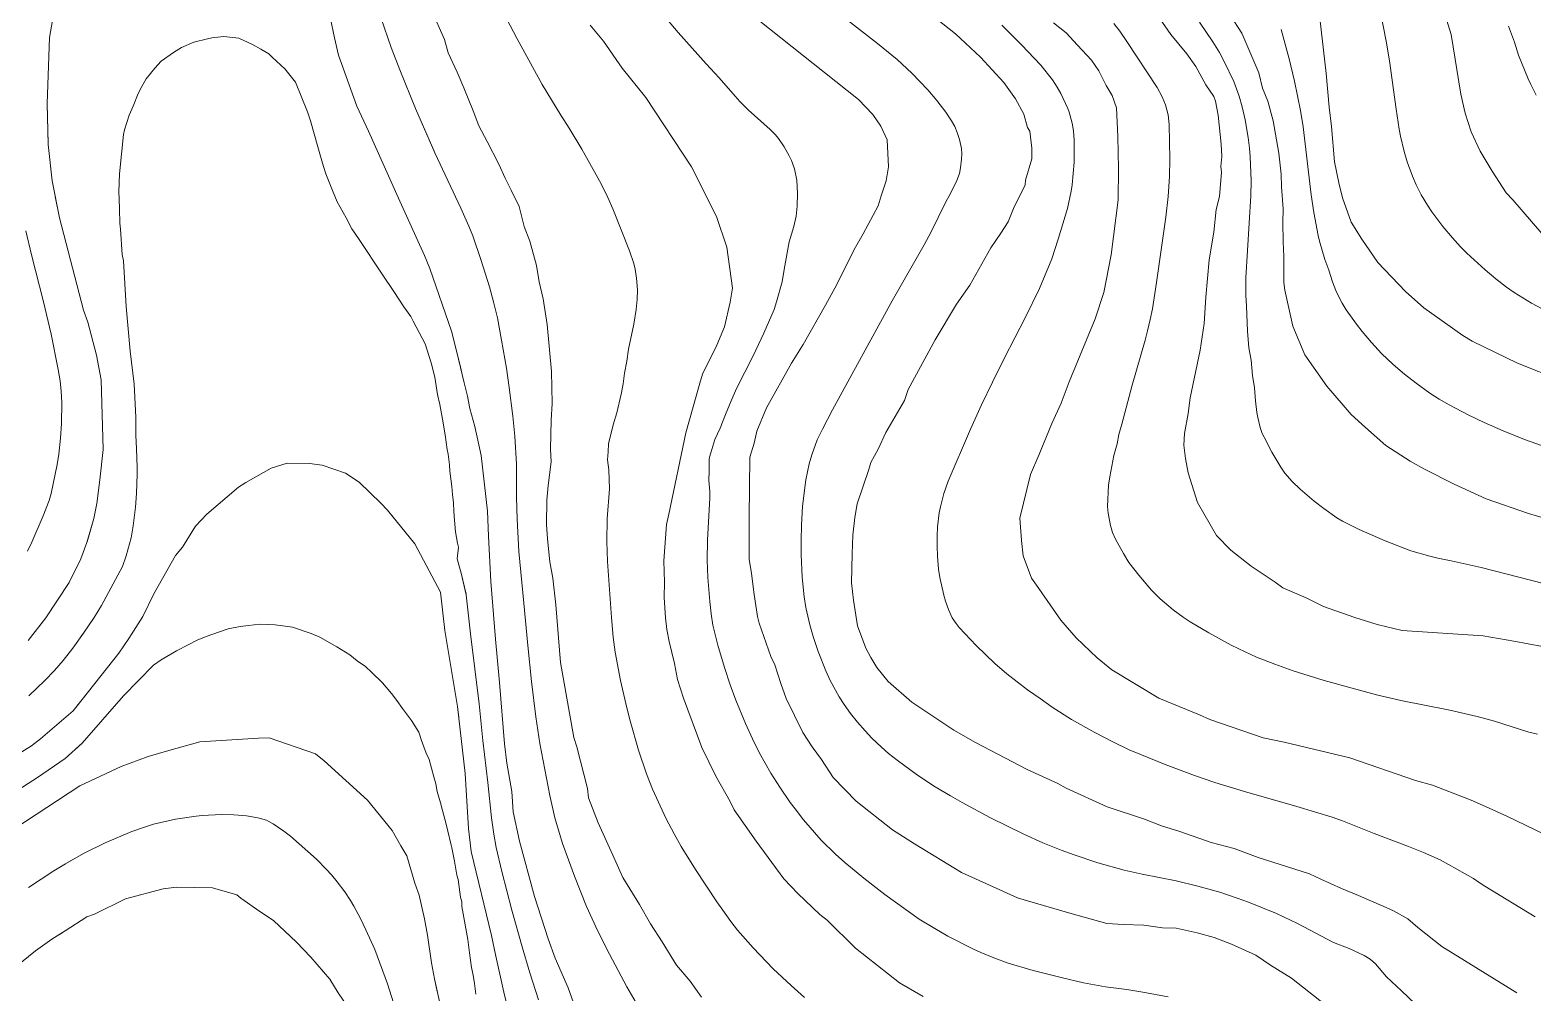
# Model space of a CAD drawing. Header units: metres. Extents: x 548946 to 557077, y 1838800 to 1845419.
# Drawn here: x 552328.3 to 552722.2, y 1842245.5 to 1842497.8 of the extents above; entities that cross this region are included whole.
import ezdxf

# ---------------------------------------------------------------- set-up
doc = ezdxf.new("R2010")
doc.units = ezdxf.units.M
doc.header["$LTSCALE"] = 28
doc.layers.add('1', color=7, linetype='Continuous', lineweight=13)
doc.layers.add('2', color=7, linetype='Continuous', lineweight=13)

msp = doc.modelspace()

# ---------------------------------------------------------------- linework, layer by layer
at = {"layer": '1'}
for points in [[(552434.24, 1842466.03), (552429.33, 1842477.2), (552425.21, 1842487.3), (552422.97, 1842493.19), (552420.3, 1842501.08), (552419.23, 1842504.63)], [(552450.41, 1842506.21), (552455.95, 1842495.49), (552462.51, 1842483.49), (552467.41, 1842475.5)], [(552558.01, 1842506.99), (552570.87, 1842496.77), (552577.41, 1842490.66), (552583.51, 1842483.99), (552586.53, 1842479.76), (552588.78, 1842475.7), (552589.68, 1842472.25), (552590.3, 1842471.3), (552590.81, 1842466.78), (552590.88, 1842464), (552589.22, 1842458.47), (552589.12, 1842457.19), (552586.01, 1842450.99), (552584.63, 1842447.53), (552582.69, 1842444.51), (552580.08, 1842440.66), (552574.59, 1842430.88), (552571.1, 1842425.91), (552565.55, 1842416.63), (552558.4, 1842403.62), (552557.47, 1842400.72), (552552.59, 1842392.28), (552550.54, 1842387.98), (552548.65, 1842384.46), (552548.1, 1842382.62), (552545.07, 1842373.63), (552544.46, 1842370.01), (552543.98, 1842365.38), (552543.77, 1842360.53), (552543.63, 1842352.89), (552544.15, 1842348.37), (552545.17, 1842341.63), (552547.36, 1842335.78), (552548.65, 1842333.39), (552550.22, 1842330.78), (552553.19, 1842327.05), (552559.4, 1842321.66), (552570.41, 1842314.28), (552576.1, 1842311.12), (552589.62, 1842304.03), (552597.66, 1842300.38), (552599.84, 1842299.1), (552610.56, 1842294.23), (552620.33, 1842291.03), (552624.85, 1842289.26), (552629.59, 1842287.77), (552637.8, 1842284.9), (552643.83, 1842283.3), (552650.19, 1842280.98), (552663.64, 1842276.68), (552666.6, 1842275.24), (552671.96, 1842272.8), (552676.48, 1842271.03), (552681.84, 1842268.6), (552682.9, 1842268.21), (552685.58, 1842266.99), (552689.38, 1842264.89), (552692.03, 1842262.58), (552698.31, 1842257.61), (552717.97, 1842245.47)], [(552665.99, 1842503.9), (552668, 1842486.34), (552668.76, 1842477.53), (552669.33, 1842472.52), (552670.14, 1842463.21), (552671.27, 1842457.75), (552672.24, 1842453.79), (552674.49, 1842447.45), (552677.29, 1842442.94), (552681.55, 1842436.82), (552688.76, 1842429.26), (552693.57, 1842424.98), (552703.8, 1842417.77), (552706.26, 1842416.27), (552718.1, 1842410.51), (552729.54, 1842405.98)], [(552697.9, 1842505.72), (552700.72, 1842496.64), (552703.28, 1842480.93), (552704.36, 1842475.97), (552705.93, 1842471.07), (552708.29, 1842466), (552711.43, 1842460.77), (552715.13, 1842455.1), (552716.86, 1842453.26), (552724.48, 1842444.48)], [(552488.4, 1842240.75), (552484.74, 1842247.05), (552480.17, 1842255.64), (552477.1, 1842261.63), (552474.15, 1842268.1), (552470.97, 1842276.09), (552467.9, 1842284.63), (552465.84, 1842291.39), (552464.58, 1842297.18), (552461.9, 1842310.87), (552460.88, 1842317.85), (552459.73, 1842327.05), (552458.76, 1842336.51), (552457.77, 1842347.64), (552456.44, 1842361.13), (552456.01, 1842369.6), (552455.84, 1842375.37), (552455.77, 1842384.02), (552455.41, 1842391.32), (552454.85, 1842396.62), (552453.89, 1842404.13), (552453.15, 1842409.14), (552451.9, 1842416.48), (552450.79, 1842422.36), (552449.86, 1842426.22), (552448.7, 1842430.45), (552446.49, 1842437.6), (552444.33, 1842443.88), (552443.32, 1842446.37), (552441.24, 1842451.1), (552434.42, 1842465.62), (552429.33, 1842477.2), (552425.21, 1842487.3), (552422.97, 1842493.19), (552420.3, 1842501.08)], [(552433.55, 1842503.01), (552436.98, 1842495.27), (552437.88, 1842491.82), (552440.24, 1842486.75), (552441.98, 1842482.63), (552444.46, 1842476.56), (552445.92, 1842472.66), (552448.16, 1842468.6), (552451.14, 1842462.59), (552452.82, 1842458.97), (552454.45, 1842455.85), (552456.47, 1842451.51), (552457.83, 1842446.33), (552459.29, 1842442.43), (552461.04, 1842436.03), (552461.78, 1842431.79), (552462.8, 1842427.34), (552463.82, 1842420.59), (552464.98, 1842408.27), (552465.17, 1842399.91), (552464.91, 1842395.56), (552464.76, 1842387.92), (552464.89, 1842384.63), (552464.07, 1842378.44), (552463.75, 1842374.59), (552463.71, 1842368.24), (552463.89, 1842364.45), (552464.58, 1842358.43), (552465.32, 1842354.19), (552466.13, 1842347.17), (552467.35, 1842332.06), (552470.87, 1842312.39), (552471.66, 1842309.94), (552474.42, 1842299.08), (552474.71, 1842296.57), (552477.24, 1842290), (552481.01, 1842281.54)], [(552672.03, 1842238.91), (552658.89, 1842249.35), (552653.42, 1842252.79), (552649.56, 1842255.4), (552643.14, 1842258.22), (552638.62, 1842259.99), (552634.15, 1842261.26), (552628.69, 1842262.41), (552625.12, 1842262.51), (552620.21, 1842263.22), (552614.85, 1842263.37), (552610.51, 1842263.63), (552600.79, 1842266.33), (552589.74, 1842269.64), (552587.12, 1842270.36), (552572.38, 1842277.06), (552560.09, 1842284.54), (552554.33, 1842288.2), (552544.83, 1842295.76), (552538.79, 1842301.92), (552535.71, 1842306.65), (552533.3, 1842309.94), (552530.83, 1842313.72), (552526.51, 1842322.62), (552525.05, 1842326.52), (552523.47, 1842331.42), (552522.46, 1842333.6), (552519.42, 1842342.39), (552518.97, 1842344.12), (552518.06, 1842349.86), (552517.43, 1842355.38), (552516.75, 1842359.11), (552516.77, 1842370.04), (552516.99, 1842385.82), (552518.09, 1842389.5), (552518.75, 1842392.63), (552521.35, 1842398.77), (552527.89, 1842410.44), (552530.89, 1842415.36), (552536.82, 1842425.69), (552539.76, 1842431.11), (552544.3, 1842440.27), (552546.63, 1842444.35), (552550.62, 1842451.67), (552551.33, 1842454.29), (552552.66, 1842458.25), (552553.26, 1842461.88), (552552.96, 1842468.96), (552551.27, 1842472.58), (552549.15, 1842475.64), (552545.4, 1842479.53), (552519.12, 1842500.4)], [(552615.08, 1842277.64), (552608.1, 1842279.57), (552601.91, 1842281.62), (552598.54, 1842282.85), (552593.74, 1842284.76), (552588.71, 1842287.04), (552580.01, 1842291.35), (552572.56, 1842295.36), (552569.51, 1842297.08), (552565.52, 1842299.48), (552560.87, 1842302.49), (552555.52, 1842306.44), (552553.31, 1842308.21), (552551.42, 1842309.87), (552548.96, 1842312.25), (552547.2, 1842314.15), (552545.17, 1842316.41), (552543.31, 1842318.73), (552541.64, 1842321.06), (552540.37, 1842323.06), (552537.99, 1842327.34), (552536.83, 1842329.85), (552534.87, 1842334.93), (552533.56, 1842338.83), (552532.63, 1842341.91), (552531.6, 1842346.47), (552531.17, 1842349.22), (552530.66, 1842354.45), (552530.39, 1842360.34), (552530.37, 1842364.03), (552530.47, 1842368.04), (552530.75, 1842373.04), (552531.65, 1842379.9), (552532.54, 1842384.07), (552533.17, 1842386.49), (552534.62, 1842390.38), (552535.96, 1842393.23), (552538.6, 1842398.26), (552554.28, 1842426.84), (552562.63, 1842441.51), (552564.43, 1842444.91), (552568.31, 1842452.75), (552569.55, 1842454.97), (552571.2, 1842458.34), (552571.86, 1842460.18), (552572.17, 1842461.63), (552572.45, 1842463.95), (552572.5, 1842465.35), (552572.41, 1842466.76), (552571.93, 1842469.11), (552571.32, 1842470.95), (552570.64, 1842472.45), (552569.75, 1842474.01), (552568.28, 1842476.24), (552565.99, 1842479.26), (552563.58, 1842482.12), (552559.43, 1842486.45), (552555.54, 1842490.02), (552554.16, 1842491.19), (552550.41, 1842494.24), (552541.01, 1842501.59)], [(552723.33, 1842313.24), (552721.03, 1842313.84), (552712.04, 1842316.65), (552707.57, 1842317.91), (552700.39, 1842319.52), (552687.53, 1842322.12), (552681.16, 1842323.6), (552667.41, 1842327.33), (552659.32, 1842329.85), (552654.51, 1842331.62), (552649.72, 1842333.49), (552646.73, 1842334.82), (552643.05, 1842336.58), (552637.22, 1842339.79), (552632.35, 1842342.73), (552630.53, 1842343.94), (552627.85, 1842345.89), (552624.49, 1842348.71), (552622.16, 1842351), (552618.84, 1842354.93), (552616.27, 1842358.29), (552614.85, 1842360.61), (552612.8, 1842364.34), (552612, 1842366.1), (552611.47, 1842367.96), (552610.81, 1842371.18), (552610.63, 1842372.89), (552610.97, 1842378.53), (552611.27, 1842380.74), (552612.34, 1842386.31), (552613.16, 1842389.37), (552613.65, 1842391.76), (552614.46, 1842394.52), (552617.09, 1842404.7), (552620.52, 1842416.47), (552621.18, 1842418.97), (552621.88, 1842421.91), (552622.44, 1842424.72), (552623.52, 1842431.61), (552625.95, 1842448.72), (552626.56, 1842454.13), (552626.94, 1842459.43), (552627.02, 1842463.9), (552626.83, 1842473.01), (552626.53, 1842475.54), (552625.89, 1842478.15), (552625, 1842480.28), (552623.71, 1842482.7), (552615.77, 1842494.78), (552613.88, 1842497.48), (552612.33, 1842499.47)], [(552624.27, 1842500.85), (552627.29, 1842496.62), (552631.43, 1842491.51), (552633.84, 1842488.22), (552636.42, 1842483.44), (552638.55, 1842480.38), (552638.94, 1842479.15), (552639.63, 1842475.42), (552640.49, 1842467.9), (552640.61, 1842464.61), (552640.39, 1842462.04), (552640.57, 1842460.54), (552640.03, 1842454.12), (552639.15, 1842450.72), (552638.56, 1842444.81), (552637.35, 1842437.56), (552636.44, 1842427.8), (552635.96, 1842420.88), (552634.98, 1842413.91), (552632.34, 1842401.41), (552631.8, 1842397.28), (552630.87, 1842392.09), (552630.71, 1842389.03), (552631.11, 1842385.52), (552631.79, 1842381.78), (552634.22, 1842373.93), (552639.26, 1842365.36), (552643.01, 1842361.47), (552648.32, 1842357.25), (552654.64, 1842353.14), (552656.59, 1842351.59), (552662.73, 1842348.99), (552667.31, 1842346.72), (552675.52, 1842343.84), (552681.32, 1842341.97), (552687.85, 1842340.43), (552709.1, 1842339.05), (552717.13, 1842337.68), (552724.66, 1842336.26)], [(552728.31, 1842351.85), (552708.58, 1842356.97), (552700.76, 1842358.69), (552697.21, 1842359.35), (552695.14, 1842359.87), (552690.12, 1842361.27), (552683.44, 1842363.9), (552676.58, 1842366.89), (552672.27, 1842369.1), (552670.78, 1842369.97), (552667.35, 1842372.41), (552664.84, 1842374.34), (552661.13, 1842377.43), (552659.08, 1842379.44), (552657.15, 1842381.7), (552656.11, 1842383.25), (552653.76, 1842387.13), (552651.7, 1842391.08), (552651.21, 1842392.06), (552650.65, 1842393.65), (552650.02, 1842396.24), (552649.78, 1842397.56), (552649.45, 1842400.58), (552649.23, 1842403.98), (552648.7, 1842407.28), (552648.29, 1842411.31), (552647.74, 1842414.5), (552647.37, 1842418.87), (552647.12, 1842425.41), (552646.93, 1842428.27), (552646.94, 1842432.88), (552648.22, 1842454.33), (552648.29, 1842458.28), (552648.03, 1842464.6), (552647.87, 1842466.8), (552647.55, 1842469.58), (552646.76, 1842474.26), (552645.97, 1842477.64), (552645.2, 1842480.47), (552643.78, 1842484.3), (552641.28, 1842489.51), (552639.98, 1842491.85), (552638.26, 1842494.69), (552634.82, 1842499.85)], [(552732.81, 1842367.63), (552720.98, 1842371.1), (552709.87, 1842374.91), (552701.55, 1842378.79), (552693.73, 1842382.72), (552689.94, 1842384.83), (552683.62, 1842388.93), (552678.25, 1842393.65), (552674.56, 1842397.04), (552668.13, 1842404.44), (552662.36, 1842412.67), (552659.21, 1842420.19), (552657.12, 1842429.6), (552656.89, 1842431.61), (552656.86, 1842438.47), (552656.68, 1842442.26), (552656.61, 1842447.33), (552656.71, 1842450.9), (552656.3, 1842456.7), (552656.18, 1842459.99), (552655.55, 1842465.5), (552654.07, 1842473.97), (552652.72, 1842479.15), (552651.31, 1842482.55), (552650.35, 1842486.51), (552645.86, 1842496.92), (552642.77, 1842501.65)], [(552727.57, 1842423.12), (552721.79, 1842426.19), (552717.21, 1842428.98), (552715.26, 1842430.37), (552712.41, 1842432.62), (552709.64, 1842434.93), (552704.87, 1842439.34), (552703.18, 1842441), (552701.1, 1842443.28), (552698.53, 1842446.29), (552695.68, 1842450.14), (552694.49, 1842451.9), (552692.89, 1842454.63), (552691.55, 1842457.21), (552690.55, 1842459.52), (552689.2, 1842463.27), (552688.42, 1842465.98), (552687.48, 1842469.98), (552687.14, 1842471.8), (552686.3, 1842477.07), (552684.55, 1842489.67), (552683.7, 1842494.87), (552682.27, 1842502.04)], [(552356.65, 1842481.11), (552357.63, 1842483.01), (552358.81, 1842484.95), (552361.07, 1842487.8), (552362.67, 1842489.58), (552365.9, 1842491.84), (552368.04, 1842493.19), (552371.28, 1842494.55), (552374.87, 1842495.46), (552375.94, 1842495.69), (552379.09, 1842496.05), (552383.03, 1842495.6), (552386.61, 1842494.01), (552388.85, 1842492.77), (552390.89, 1842491.51), (552391.79, 1842490.62), (552395.23, 1842487.52), (552395.83, 1842486.69), (552397.92, 1842484.13), (552401.01, 1842476.3), (552401.87, 1842474.01), (552403.75, 1842467.14), (552404.77, 1842463.46), (552405.24, 1842462.02), (552405.86, 1842460.09), (552407.56, 1842455.7), (552408.79, 1842452.75), (552411.17, 1842448.53), (552412.69, 1842445.71), (552414.39, 1842443.11), (552420.77, 1842433.56), (552423.65, 1842429.3), (552426.31, 1842425.21), (552428.1, 1842422.72), (552428.73, 1842421.5), (552431.91, 1842415.58), (552433.48, 1842410.57), (552434.41, 1842406.78), (552435.13, 1842402.27), (552435.73, 1842399.65), (552436.46, 1842395.84), (552437.13, 1842391.73), (552437.67, 1842387.9), (552437.91, 1842386.63), (552438.23, 1842383.87), (552438.32, 1842382.18), (552438.88, 1842378.16), (552439.02, 1842376.08), (552439.27, 1842373.91), (552439.43, 1842371.63), (552439.59, 1842369.36), (552439.84, 1842366.29), (552440.38, 1842363.36), (552440.6, 1842362.29), (552440.22, 1842359.23), (552441.32, 1842355.48), (552442.65, 1842349.81), (552443.75, 1842339.57), (552446.03, 1842321.18), (552447.02, 1842311.57), (552448.32, 1842300.61), (552449.29, 1842291.31), (552449.9, 1842287.11), (552450.51, 1842283.6), (552451.96, 1842277.3)], [(552356.65, 1842481.11), (552357.63, 1842483.01), (552358.81, 1842484.95), (552361.07, 1842487.8), (552362.67, 1842489.58), (552365.9, 1842491.84), (552368.04, 1842493.19), (552371.28, 1842494.55), (552374.87, 1842495.46), (552375.94, 1842495.69), (552379.09, 1842496.05), (552383.03, 1842495.6), (552386.61, 1842494.01), (552388.85, 1842492.77), (552390.89, 1842491.51), (552391.79, 1842490.62), (552395.23, 1842487.52), (552395.83, 1842486.69), (552397.92, 1842484.13), (552401.01, 1842476.3), (552401.87, 1842474.01), (552403.75, 1842467.14), (552404.77, 1842463.46), (552405.24, 1842462.02), (552405.86, 1842460.09), (552407.56, 1842455.7), (552408.79, 1842452.75), (552411.17, 1842448.53), (552412.69, 1842445.71), (552414.39, 1842443.11), (552420.77, 1842433.56), (552423.65, 1842429.3), (552426.31, 1842425.21), (552428.1, 1842422.72), (552428.73, 1842421.5), (552431.91, 1842415.58), (552433.48, 1842410.57), (552434.41, 1842406.78), (552435.13, 1842402.27), (552435.73, 1842399.65), (552436.46, 1842395.84), (552437.13, 1842391.73), (552437.67, 1842387.9), (552437.91, 1842386.63), (552438.23, 1842383.87), (552438.32, 1842382.18), (552438.88, 1842378.16), (552439.02, 1842376.08), (552439.27, 1842373.91), (552439.43, 1842371.63), (552439.59, 1842369.36), (552439.84, 1842366.29), (552440.38, 1842363.36), (552440.6, 1842362.29), (552440.22, 1842359.23), (552441.32, 1842355.48), (552442.62, 1842349.96)], [(552494.56, 1842353.12), (552494.43, 1842358.69), (552495.13, 1842368.17), (552495.71, 1842370.94), (552500.2, 1842392.24), (552503.81, 1842405.22), (552504.59, 1842407.62), (552508.3, 1842415.16), (552510.29, 1842419.96), (552511.83, 1842426.49), (552512.43, 1842430.12), (552510.95, 1842440.87), (552508.24, 1842448.95), (552501.68, 1842461.92), (552489.69, 1842480.11), (552483.47, 1842487.79), (552478.6, 1842494.85), (552475.07, 1842499.02)], [(552570.01, 1842343.72), (552568.97, 1842345.95), (552568.21, 1842348.09), (552567.76, 1842349.67), (552566.73, 1842354.33), (552566.42, 1842356.53), (552566.14, 1842359.95), (552566.03, 1842362.56), (552566.03, 1842365.15), (552566.1, 1842367.63), (552566.59, 1842371.26), (552566.88, 1842372.82), (552567.79, 1842376.33), (552568.89, 1842379.59), (552574.75, 1842393.16), (552577.67, 1842399.57), (552580.5, 1842405.48), (552583.72, 1842411.92), (552589.13, 1842422.39), (552592.87, 1842430.07), (552596.11, 1842437.81), (552597.78, 1842442.97), (552600.22, 1842451.03), (552601.15, 1842455.53), (552601.41, 1842457.23), (552601.9, 1842463.14), (552601.96, 1842468.8), (552601.73, 1842471.35), (552601.42, 1842473.4), (552600.64, 1842476.21), (552600.3, 1842477.17), (552598.45, 1842481.15), (552597.51, 1842482.83), (552596.3, 1842484.69), (552593.19, 1842488.59), (552588.15, 1842493.91), (552583, 1842499.07)], [(552722.99, 1842480.74), (552721.57, 1842483.47), (552720.89, 1842484.95), (552718.39, 1842491.14), (552717.29, 1842494.6), (552715.74, 1842498.77)], [(552328.05, 1842323.29), (552332.21, 1842327.33), (552334.73, 1842329.98), (552336.98, 1842332.56), (552339.52, 1842335.81), (552342.38, 1842339.77), (552345.16, 1842343.87), (552347.09, 1842347.02), (552352.57, 1842357.2), (552353.55, 1842360.01), (552354.8, 1842364.74), (552355.34, 1842367.9), (552355.98, 1842372.76), (552356.27, 1842376.29), (552356.39, 1842381.39), (552356.38, 1842383.18), (552356.21, 1842388.15), (552356.03, 1842391.52), (552356.08, 1842396.32), (552355.59, 1842404.95), (552354.6, 1842413.61), (552353.55, 1842425.37), (552352.79, 1842437.26), (552352.5, 1842438.92), (552352.04, 1842445.55), (552351.86, 1842447.13), (552351.74, 1842450.81), (552351.73, 1842453.5), (552351.61, 1842455.38), (552351.77, 1842460.09), (552352.79, 1842470.39), (552353.05, 1842471.61), (552354.31, 1842475.45), (552355.33, 1842477.86), (552356.65, 1842481.11)], [(552341.78, 1842338.93), (552342.38, 1842339.77), (552345.16, 1842343.87), (552347.09, 1842347.02), (552352.57, 1842357.2), (552353.55, 1842360.01), (552354.8, 1842364.74), (552355.34, 1842367.9), (552355.98, 1842372.76), (552356.27, 1842376.29), (552356.39, 1842381.39), (552356.38, 1842383.18), (552356.21, 1842388.15), (552356.03, 1842391.52), (552356.08, 1842396.32), (552355.59, 1842404.95), (552354.6, 1842413.61), (552353.55, 1842425.37), (552352.79, 1842437.26), (552352.5, 1842438.92), (552352.04, 1842445.55), (552351.86, 1842447.13), (552351.74, 1842450.81), (552351.73, 1842453.5), (552351.61, 1842455.38), (552351.77, 1842460.09), (552352.79, 1842470.39), (552353.05, 1842471.61), (552354.31, 1842475.45), (552355.33, 1842477.86), (552356.65, 1842481.11)], [(552467.41, 1842475.5), (552469.65, 1842472.05), (552472.95, 1842466.58), (552477.15, 1842459.06), (552478.08, 1842457.26), (552479.73, 1842453.9), (552481.08, 1842450.89), (552485.43, 1842439.92), (552486.55, 1842436.61), (552486.88, 1842435.1), (552487.27, 1842432.71), (552487.52, 1842429.73), (552487.44, 1842427.12), (552487.18, 1842424.5), (552486.53, 1842420.69), (552485.17, 1842414.17), (552484.71, 1842411.02), (552484.09, 1842407.9), (552483.78, 1842405.04), (552483.26, 1842402.34), (552482.14, 1842397.49), (552481.16, 1842394.34), (552479.89, 1842389.34), (552479.84, 1842387.25), (552479.67, 1842385.13), (552479.98, 1842382.57), (552480.17, 1842377.55), (552479.55, 1842369.73), (552479.47, 1842363.72), (552479.66, 1842358.51), (552480.68, 1842343.85), (552481.14, 1842338.68), (552481.65, 1842334.77), (552483.09, 1842327.34), (552484.69, 1842320.2), (552485.6, 1842316.74), (552487.82, 1842309.09), (552489.87, 1842302.85), (552491.44, 1842298.89), (552495.07, 1842291.11), (552497.1, 1842287.15), (552498.92, 1842283.87), (552502.68, 1842277.79), (552508.29, 1842269.36), (552509.84, 1842267.16), (552511.98, 1842264.2), (552513.76, 1842261.92), (552517.81, 1842257.26), (552523.07, 1842251.82), (552527.77, 1842247.38), (552531.29, 1842244.29)], [(552327.2, 1842445.16), (552328.71, 1842438.83), (552331.91, 1842426.52), (552333.87, 1842418.11), (552335.72, 1842408.84), (552336.22, 1842405.86), (552336.52, 1842403.16), (552336.64, 1842400.17), (552336.59, 1842394.63), (552336.34, 1842390.82), (552335.85, 1842386.61), (552335.41, 1842383.93), (552333.88, 1842376.35), (552333.37, 1842374.53), (552331.76, 1842370.51), (552328.81, 1842363.58), (552327.64, 1842361.18)], [(552320.65, 1842305.27), (552328.72, 1842310.25), (552331.06, 1842312.05), (552339.62, 1842319.38), (552343.62, 1842324.41), (552351.61, 1842334.47), (552354.22, 1842338.33), (552357.88, 1842344.08), (552360.76, 1842350), (552366.47, 1842360.06), (552368.25, 1842362.29), (552371.69, 1842367.77), (552374.63, 1842370.9), (552382.97, 1842377.95), (552384.86, 1842379.18), (552391.54, 1842383), (552395.72, 1842384.24), (552401.57, 1842384.15), (552404.92, 1842383.77), (552411, 1842381.67), (552414.58, 1842379.28), (552420.29, 1842373.84), (552422.02, 1842372)], [(552340.68, 1842320.71), (552343.62, 1842324.41), (552351.61, 1842334.47), (552354.22, 1842338.33), (552357.88, 1842344.08), (552360.76, 1842350), (552366.47, 1842360.06), (552368.25, 1842362.29), (552371.69, 1842367.77), (552374.63, 1842370.9), (552382.97, 1842377.95), (552384.86, 1842379.18), (552391.54, 1842383), (552395.72, 1842384.24), (552401.57, 1842384.15), (552404.92, 1842383.77), (552411, 1842381.67), (552414.58, 1842379.28), (552420.29, 1842373.84), (552422.02, 1842372)], [(552422.02, 1842372), (552429.13, 1842363.16), (552435.92, 1842350.47), (552437.07, 1842340.44), (552440.37, 1842320.49), (552442.37, 1842302.93), (552443.26, 1842288.55), (552443.95, 1842282.53), (552449.26, 1842260.53), (552450.39, 1842255.07), (552452.49, 1842245.65), (552453.9, 1842239.97)], [(552422.02, 1842372), (552429.13, 1842363.16), (552435.92, 1842350.47), (552437.07, 1842340.44), (552440.37, 1842320.49), (552440.68, 1842317.75)], [(552562.38, 1842244.51), (552556.13, 1842248.11), (552544.67, 1842257.22), (552537.23, 1842264.5), (552535.27, 1842266.05), (552529.57, 1842271.5), (552525.82, 1842275.39), (552518.59, 1842285.23), (552512.82, 1842293.46), (552511.81, 1842295.64), (552508, 1842302.31), (552504.35, 1842309.77), (552499.57, 1842322.69), (552497.99, 1842327.59), (552497.25, 1842331.83), (552495.84, 1842337.51), (552495.22, 1842340.74), (552494.87, 1842343.75), (552494.52, 1842349.05), (552494.56, 1842353.12)], [(552445.12, 1842245.15), (552444.81, 1842247.91), (552444.45, 1842250.17), (552444.03, 1842252.11), (552443.49, 1842255.94), (552443.08, 1842259.49), (552441.5, 1842268.09), (552441.45, 1842269.38), (552441.12, 1842270.54), (552440.49, 1842275.16), (552440.16, 1842276.32), (552439.54, 1842280.04), (552438.85, 1842283.45), (552438.62, 1842284.52), (552437.85, 1842287.83), (552437.29, 1842290.06), (552436.43, 1842293.25), (552435.89, 1842295.29), (552435.05, 1842298.29), (552434.63, 1842300.23), (552434.12, 1842302.07), (552432.9, 1842306.62), (552432.11, 1842308.33), (552430.94, 1842311.59), (552430.18, 1842313.79), (552428.33, 1842316.88), (552425.98, 1842320), (552424.44, 1842322.12), (552423.03, 1842323.95), (552420.73, 1842326.68), (552417.91, 1842329.45), (552416.25, 1842330.96), (552414.07, 1842332.51), (552412.1, 1842334.08), (552408.76, 1842336.19), (552404.29, 1842338.67), (552401.98, 1842339.61), (552397.1, 1842341.34), (552392.54, 1842341.92), (552388.53, 1842342.06), (552385.58, 1842341.72), (552383.41, 1842341.47), (552380.28, 1842340.91), (552377.98, 1842340.05), (552374.53, 1842338.86), (552372.14, 1842337.89), (552369.78, 1842336.72), (552366.68, 1842335.07), (552362.66, 1842332.71), (552360.71, 1842331.39)], [(552438.67, 1842284.29), (552438.62, 1842284.52), (552437.85, 1842287.83), (552437.29, 1842290.06), (552436.43, 1842293.25), (552435.89, 1842295.29), (552435.05, 1842298.29), (552434.63, 1842300.23), (552434.12, 1842302.07), (552432.9, 1842306.62), (552432.11, 1842308.33), (552430.94, 1842311.59), (552430.18, 1842313.79), (552428.33, 1842316.88), (552425.98, 1842320), (552424.44, 1842322.12), (552423.03, 1842323.95), (552420.73, 1842326.68), (552417.91, 1842329.45), (552416.25, 1842330.96), (552414.07, 1842332.51), (552412.1, 1842334.08), (552408.76, 1842336.19), (552404.29, 1842338.67), (552401.98, 1842339.61), (552397.1, 1842341.34), (552392.54, 1842341.92), (552388.53, 1842342.06), (552385.58, 1842341.72), (552383.41, 1842341.47), (552380.28, 1842340.91), (552377.98, 1842340.05), (552374.53, 1842338.86), (552372.14, 1842337.89), (552369.78, 1842336.72), (552366.68, 1842335.07), (552362.66, 1842332.71), (552360.71, 1842331.39)], [(552722.72, 1842265.44), (552709.57, 1842273.41), (552708.07, 1842274.38), (552706.57, 1842275.48), (552697.83, 1842280.36), (552693.5, 1842282.26), (552689.51, 1842283.88), (552680.52, 1842287.27), (552672.21, 1842290.54), (552669.58, 1842291.49), (552660.29, 1842294.32), (552646.53, 1842298.22), (552638.8, 1842300.65), (552633.43, 1842302.47), (552625.81, 1842305.33), (552619.54, 1842307.82), (552616.38, 1842309.18), (552612.27, 1842311.17), (552607.32, 1842313.74), (552601.28, 1842317.09), (552596.13, 1842320.35), (552593.03, 1842322.63), (552589.69, 1842324.93), (552584.33, 1842329.07), (552581.15, 1842331.78), (552576.23, 1842336.52), (552571.83, 1842341.22), (552571.01, 1842342.26), (552570.01, 1842343.72)], [(552360.71, 1842331.39), (552352.84, 1842323.29), (552341.96, 1842310.9), (552337.54, 1842306.89), (552330.26, 1842301.96), (552313.52, 1842291.17)], [(552360.71, 1842331.39), (552352.84, 1842323.29), (552341.96, 1842310.9), (552339.98, 1842309.11)], [(552435.06, 1842245.86), (552434.3, 1842249.16), (552433.56, 1842253.39), (552432.48, 1842260.64), (552431.74, 1842264.87), (552430.27, 1842271.06), (552429.14, 1842274.23), (552427.06, 1842281.36), (552425.49, 1842283.98), (552423.24, 1842288.04), (552416.75, 1842295.94), (552405.4, 1842306.32), (552403.16, 1842308.1), (552390.99, 1842312.3), (552388.21, 1842312.23), (552372.82, 1842311.24), (552364.69, 1842309.03), (552359.28, 1842307.4), (552352.21, 1842304.81), (552341.36, 1842299.76), (552321.27, 1842286.53)], [(552435.83, 1842242.47), (552434.3, 1842249.16), (552433.56, 1842253.39), (552432.48, 1842260.64), (552431.74, 1842264.87), (552430.27, 1842271.06), (552429.14, 1842274.23), (552427.06, 1842281.36), (552425.49, 1842283.98), (552423.24, 1842288.04), (552416.75, 1842295.94), (552405.4, 1842306.32), (552403.16, 1842308.1), (552390.99, 1842312.3), (552388.21, 1842312.23), (552372.82, 1842311.24), (552364.69, 1842309.03), (552359.28, 1842307.4), (552352.21, 1842304.81), (552341.36, 1842299.76), (552339.34, 1842298.43)], [(552481.01, 1842281.54), (552483.7, 1842275.75), (552488.07, 1842268.63), (552490.93, 1842263.62), (552494.01, 1842258.89), (552497.77, 1842252.71), (552501.3, 1842248.54), (552504.32, 1842244.32)], [(552451.96, 1842277.3), (552454.62, 1842267.15), (552457.26, 1842257.58), (552459.31, 1842250.73), (552461.59, 1842243.67)], [(552694.85, 1842239.25), (552687.69, 1842246.06), (552683.75, 1842249.69), (552680.88, 1842253.08), (552679.5, 1842254.3), (552677.95, 1842255.31), (552673.99, 1842257.12), (552669.87, 1842258.71), (552660.49, 1842263.7), (552654.98, 1842266.28), (552647.59, 1842269.24), (552644.66, 1842270.31), (552640.11, 1842271.85), (552634.37, 1842273.48), (552628.69, 1842274.86), (552619.74, 1842276.57), (552615.08, 1842277.64)], [(552324.67, 1842252.37), (552329.79, 1842256.51), (552334.02, 1842259.53), (552337.58, 1842261.72), (552343.25, 1842265.42), (552345.2, 1842266.15), (552353.39, 1842270.14), (552363.25, 1842272.79), (552366.76, 1842273.19), (552376.18, 1842273), (552382.49, 1842271.18), (552383.6, 1842270.29), (552388.58, 1842266.79), (552392.15, 1842264.41), (552398.14, 1842258.74), (552401.89, 1842254.85), (552406.87, 1842249.07), (552409.05, 1842245.51), (552411.18, 1842242.45)], [(552336.05, 1842260.78), (552337.58, 1842261.72), (552343.25, 1842265.42), (552345.2, 1842266.15), (552353.39, 1842270.14), (552363.25, 1842272.79), (552366.76, 1842273.19), (552376.18, 1842273), (552382.49, 1842271.18), (552383.6, 1842270.29), (552388.58, 1842266.79), (552392.15, 1842264.41), (552398.14, 1842258.74), (552401.89, 1842254.85), (552406.87, 1842249.07), (552409.05, 1842245.51), (552411.18, 1842242.45)]]:
    msp.add_lwpolyline(points, dxfattribs=at)
at = {"layer": '2'}
for points in [[(552333.05, 1842468.01), (552332.85, 1842478.43), (552333.41, 1842495.77), (552336.97, 1842515.74)], [(552333.05, 1842467.78), (552332.85, 1842478.43), (552333.41, 1842495.77), (552336.97, 1842515.74)], [(552527.24, 1842464.84), (552525.92, 1842467.17), (552524.46, 1842469.32), (552523.68, 1842470.3), (552522.29, 1842471.71), (552516.54, 1842476.83), (552514.36, 1842479.02), (552513.08, 1842480.43), (552508.94, 1842485.21), (552505.51, 1842488.92), (552498.2, 1842497.11), (552489.64, 1842507.32)], [(552406.99, 1842501.14), (552408.12, 1842495.68), (552409.14, 1842491.22), (552413.98, 1842477.8), (552417.01, 1842471.29), (552425.21, 1842452.91), (552431.67, 1842438.66), (552433.07, 1842435.27), (552438.76, 1842418.89), (552440.11, 1842413.71), (552442.09, 1842405.3), (552443, 1842401.85), (552443.62, 1842398.61), (552444.92, 1842393.93), (552446.56, 1842386.25), (552448.23, 1842371.7), (552448.47, 1842365.12), (552449.07, 1842353.25), (552450.29, 1842338.14), (552451.33, 1842326.83), (552452.66, 1842310.72), (552453.24, 1842305.7), (552454.6, 1842298.24), (552454.95, 1842292.94), (552456.59, 1842285.25), (552460.55, 1842270.71), (552464.09, 1842259.68), (552465.95, 1842254.56), (552469.38, 1842246.82), (552471.63, 1842240.47)], [(552406.99, 1842501.14), (552408.12, 1842495.68), (552409.14, 1842491.22), (552413.98, 1842477.8), (552417.01, 1842471.29), (552425.21, 1842452.91), (552431.67, 1842438.66), (552433.07, 1842435.27), (552438.76, 1842418.89), (552440.11, 1842413.71), (552441.28, 1842408.75)], [(552596.5, 1842499.65), (552599.86, 1842496.99), (552602.77, 1842493.77), (552606.52, 1842489.87), (552608.36, 1842487.04), (552610.33, 1842483.2), (552611.9, 1842480.58), (552613.02, 1842477.41), (552613.38, 1842469.83), (552613.58, 1842461.46), (552613.49, 1842453.32), (552611.59, 1842438.88), (552609.67, 1842429), (552607.41, 1842422.14), (552600.66, 1842405.61), (552598.5, 1842400.03), (552596.07, 1842394.67), (552592.69, 1842386.4), (552590.48, 1842381.32), (552587.73, 1842369.83), (552588.14, 1842364.03), (552588.6, 1842360.02), (552590.79, 1842354.17), (552592.03, 1842352.28), (552598.41, 1842343.1), (552602.5, 1842338.49), (552607.92, 1842333.26), (552611.84, 1842330.15), (552624.13, 1842322.67), (552634.79, 1842318.3), (552637.47, 1842317.08), (552651.48, 1842312.33), (552656.95, 1842311.18), (552674.19, 1842307.05), (552691.38, 1842301.14)], [(552729.4, 1842387.14), (552719.94, 1842390.52), (552714.32, 1842392.73), (552709.36, 1842394.92), (552705.37, 1842396.84), (552700.17, 1842399.53), (552697.58, 1842401.01), (552695.16, 1842402.59), (552691.51, 1842405.21), (552688.51, 1842407.59), (552685.49, 1842410.17), (552682.5, 1842413.01), (552679.82, 1842415.88), (552677.4, 1842418.8), (552675.94, 1842420.66), (552673.21, 1842424.49), (552672.13, 1842426.17), (552671.6, 1842427.15), (552670.5, 1842429.49), (552669.6, 1842431.75), (552668.66, 1842434.85), (552667.63, 1842437.6), (552666.23, 1842442.41), (552665.88, 1842443.96), (552664.76, 1842450), (552664.08, 1842454.62), (552661.9, 1842472.4), (552661.21, 1842476.66), (552659.71, 1842484.37), (552658.26, 1842490.26), (552656.2, 1842497.92)], [(552327.85, 1842337.85), (552332.51, 1842343.72), (552338.56, 1842353.05), (552341.66, 1842359.25), (552343.21, 1842363.49), (552345.03, 1842369.8), (552345.85, 1842373.7), (552346.67, 1842379.9), (552347.53, 1842387.87), (552346.97, 1842406.1), (552345.72, 1842412.56), (552343.47, 1842421.2), (552342.34, 1842424.37), (552336.02, 1842448.55), (552334.14, 1842458.25), (552333.05, 1842467.78)], [(552626.56, 1842244.49), (552619.95, 1842245.69), (552615.77, 1842246.35), (552610.13, 1842247.09), (552604.41, 1842248.13), (552598.49, 1842249.49), (552591.21, 1842251.38), (552584.62, 1842253.28), (552580.85, 1842254.63), (552577.51, 1842256.03), (552575.59, 1842256.94), (552568.85, 1842260.36), (552565.42, 1842262.32), (552561.31, 1842264.84), (552555.08, 1842269.24), (552552.36, 1842271.26), (552546.83, 1842275.57), (552541.84, 1842279.66), (552539.37, 1842281.86), (552535.64, 1842285.51), (552531.05, 1842290.83), (552528.79, 1842293.67), (552527.52, 1842295.4), (552524.78, 1842299.41), (552522.45, 1842303.04), (552519.46, 1842308.3), (552517.63, 1842312.01), (552515.78, 1842316.03), (552513.26, 1842322.2), (552511.77, 1842326.21), (552510.29, 1842330.77), (552508.58, 1842336.62), (552507.28, 1842341.79), (552506.82, 1842344.84), (552506.48, 1842348.03), (552505.96, 1842354.3), (552505.74, 1842358.82), (552505.82, 1842364.2), (552506.46, 1842375.14), (552506.46, 1842376.82), (552506.22, 1842379.76), (552506.31, 1842382.27), (552506.28, 1842385.21), (552506.37, 1842385.84), (552506.69, 1842386.98), (552507.76, 1842390.45), (552509.19, 1842393.46), (552510.54, 1842397.01), (552512.03, 1842400.63), (552513.45, 1842403.81), (552517.8, 1842412.44), (552520.62, 1842418.36), (552523.31, 1842424.5), (552523.98, 1842426.56), (552525.43, 1842431.81), (552525.92, 1842435), (552527.3, 1842442.28), (552528.52, 1842446.28), (552529.08, 1842448.99), (552529.34, 1842451.61), (552529.44, 1842454.98), (552529.25, 1842458.47), (552528.64, 1842461.43), (552527.83, 1842463.6), (552527.24, 1842464.84)], [(552343.27, 1842363.68), (552345.03, 1842369.8), (552345.85, 1842373.7), (552346.67, 1842379.9), (552347.53, 1842387.87), (552346.97, 1842406.1), (552345.72, 1842412.56), (552343.47, 1842421.2), (552342.34, 1842424.37), (552336.02, 1842448.55), (552334.93, 1842454.15)], [(552691.38, 1842301.14), (552695.85, 1842299.88), (552705.95, 1842295.95), (552709.69, 1842294.35), (552715.48, 1842291.73), (552729.8, 1842284.82), (552741.66, 1842278.14), (552761.13, 1842266.19), (552775.29, 1842261.16), (552790.7, 1842256.53), (552805.88, 1842255.11), (552816.94, 1842255.82), (552846.86, 1842257.07), (552859.68, 1842258.23), (552879.9, 1842259.31), (552907.65, 1842256.7), (552939.35, 1842255.82), (552951.15, 1842254.54), (552965.45, 1842251.72), (552983.25, 1842245.41)], [(552327.94, 1842273.13), (552334.57, 1842277.45), (552337.6, 1842279.31), (552342.53, 1842282.08), (552348.01, 1842284.77), (552354.99, 1842287.73), (552358.32, 1842288.93), (552360.67, 1842289.68), (552366.46, 1842290.98), (552371.91, 1842291.79), (552373.43, 1842291.94), (552378.51, 1842292.19), (552381.72, 1842292.16), (552385.02, 1842291.91), (552388.04, 1842291.34), (552390.31, 1842290.7), (552390.94, 1842290.41), (552392.05, 1842289.74), (552394.86, 1842287.86), (552396.6, 1842286.57), (552403.37, 1842280.48), (552405.95, 1842277.9), (552407.34, 1842276.38), (552408.85, 1842274.57), (552410.8, 1842271.96), (552412.34, 1842269.66), (552413.19, 1842268.21), (552414.91, 1842264.97), (552416.36, 1842262.03), (552418.65, 1842256.87), (552421.99, 1842247.87), (552423.56, 1842242.84)], [(552337.92, 1842279.49), (552342.53, 1842282.08), (552348.01, 1842284.77), (552354.99, 1842287.73), (552358.32, 1842288.93), (552360.67, 1842289.68), (552366.46, 1842290.98), (552371.91, 1842291.79), (552373.43, 1842291.94), (552378.51, 1842292.19), (552381.72, 1842292.16), (552385.02, 1842291.91), (552388.04, 1842291.34), (552390.31, 1842290.7), (552390.94, 1842290.41), (552392.05, 1842289.74), (552394.86, 1842287.86), (552396.6, 1842286.57), (552403.37, 1842280.48), (552405.95, 1842277.9), (552407.34, 1842276.38), (552408.85, 1842274.57), (552410.8, 1842271.96), (552412.34, 1842269.66), (552413.19, 1842268.21), (552414.91, 1842264.97), (552416.36, 1842262.03), (552418.65, 1842256.87), (552421.99, 1842247.87), (552423.56, 1842242.84)]]:
    msp.add_lwpolyline(points, dxfattribs=at)

doc.saveas('drawing.dxf')
